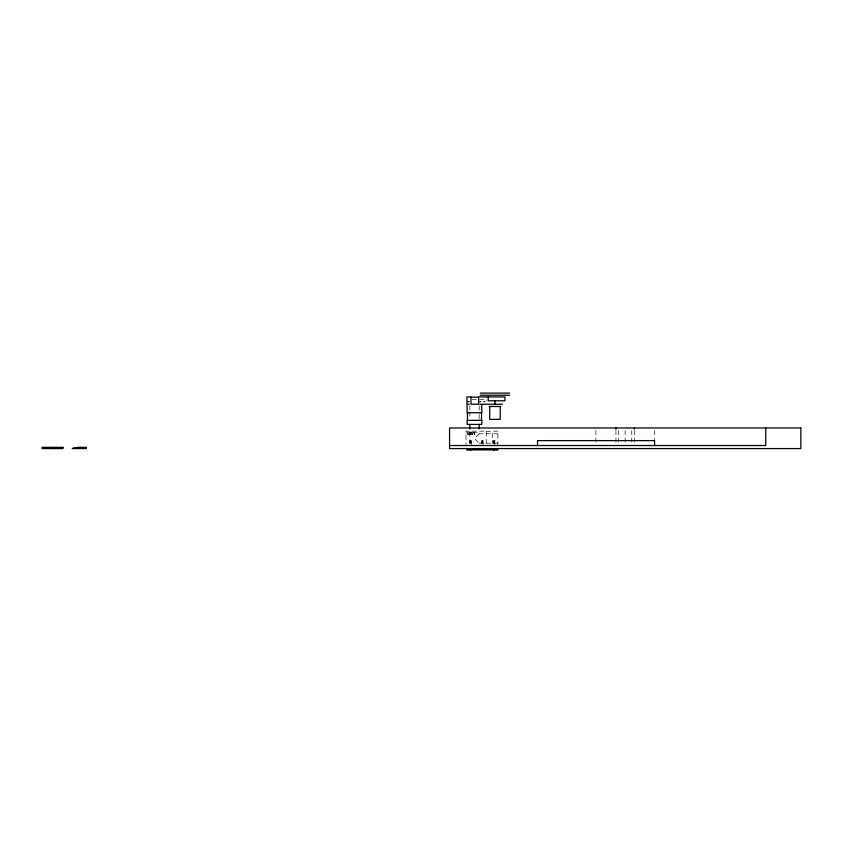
<?xml version="1.0" encoding="UTF-8"?>
<svg xmlns="http://www.w3.org/2000/svg" width="843" height="843" viewBox="0 0 843 843"><rect width="100%" height="100%" fill="white"/><g stroke="black" fill="none" stroke-linecap="round" stroke-linejoin="round"><path stroke-width="0.63" stroke-dasharray="4.21 3.16" d="M470.246 441.005L470.31 443.292L470.331 441.005M482.006 443.292L481.954 441.005M470.52 434.04L470.078 431.879L470.099 434.082M473.408 432.448L474.567 432.132L474.672 434.588L474.24 433.787L473.429 434.598L473.408 432.364M473.829 432.438L473.84 433.439L474.219 432.438M479.024 433.934L474.493 438.476L478.919 442.902M494.472 441.068L494.451 443.26M470.152 434.609L470.52 434.103L470.12 434.619M467.791 433.86L467.17 434.672L467.138 431.922L467.58 433.428L468.381 431.901L468.413 434.651L467.833 433.871M471.996 433.818L471.342 434.619L471.311 431.869L471.753 433.376L472.554 431.858L472.586 434.609L472.154 433.976M486.2 431.458L492.639 431.458M479.172 443.155L497.897 443.133M472.112 399.55L486.485 399.55L486.485 400.425M497.897 433.818L479.172 433.787L479.172 432.333L469.825 432.333L469.825 443.344M469.277 434.05L469.562 434.556L469.256 431.89L469.709 434.04M654.41 430.541L654.41 439.561M634.357 430.541L634.357 443.418M631.776 430.541L631.776 443.418M625.148 430.541L625.148 443.418M618.53 430.541L618.53 443.418M615.938 430.541L615.938 443.418M595.885 430.541L595.885 443.418M497.897 445.789L497.897 431.152L492.639 431.152L492.639 443.65M494.799 441.88L494.799 444.556M494.651 441.005L493.545 441.005M494.093 440.562L494.093 441.88M493.397 441.88L493.397 443.671M486.2 443.513L486.2 431.152L466 431.152L466 445.789M483.092 441.88L483.092 444.556M482.944 441.005L481.838 441.005M482.744 441.005L482.744 443.26M482.396 440.562L482.396 441.88M482.038 441.005L482.038 443.26M481.69 441.88L481.69 443.671M479.172 405.873L479.172 413.281M479.172 414.514L479.172 419.456M471.385 441.88L471.385 444.556M471.237 441.005L470.131 441.005M471.037 441.005L471.037 443.26M470.689 440.562L470.689 441.88M469.983 441.88L469.983 443.671M469.804 405.873L469.804 410.815M469.804 412.048L469.804 418.212M493.713 441.068L493.713 443.292L493.713 441.068M471.743 441.005L469.635 441.005L469.635 441.88L471.743 441.88L471.743 441.005M483.439 441.005L481.342 441.005L481.342 441.88L483.439 441.88L483.439 441.005M495.147 441.005L493.039 441.005L493.039 441.88L495.147 441.88L495.147 441.005"/><path stroke-width="1.26" d="M480.341 393.112L509.604 393.112M480.341 395.219L509.604 395.219M470.974 397.211L478.582 397.211M468.128 401.605L469.151 401.605M479.836 401.605L480.858 401.605M483.924 401.605L484.946 401.605M468.097 404.229L469.182 404.229M479.793 404.229L480.889 404.229M502.291 404.229L481.806 404.229L481.806 412.722L467.17 412.722L466.885 396.916L470.974 396.916L470.974 404.229L478.582 404.229L478.582 396.916L504.925 396.916L504.925 400.783L488.234 400.783L488.234 396.916M489.13 406.484L500.826 406.484M449.561 445.526L765.729 445.526L765.729 427.97M49.705 447.96L62.867 447.96M73.109 447.96L86.281 447.96M72.235 448.571L86.281 448.571L86.281 447.338L77.271 447.338L77.271 447.96M470.004 449.298L471.321 449.298M654.6 445.526L654.6 440.615L537.539 440.615L537.539 445.526M634.357 427.97L634.357 429.256M615.938 427.97L615.938 429.256M500.236 406.484L500.236 419.361L489.72 419.361L489.709 406.484M496.727 448.718L496.727 449.888M494.978 400.783L494.978 404.229M494.504 448.718L494.504 449.888M494.209 449.888L494.209 448.718L497.886 448.718L497.897 449.888L466.896 449.888L466.885 448.718L493.977 448.718L493.977 449.888M493.682 448.718L493.682 449.888M481.511 412.722L481.511 420.33M479.172 424.429L479.172 428.918M471.1 448.718L470.995 449.888M470.805 448.718L470.805 449.888M470.573 448.718L470.573 449.888M470.383 448.718L470.278 449.888M469.804 424.429L469.804 428.918M468.055 448.718L468.055 449.888M467.465 412.722L467.465 420.33M76.039 447.96L76.039 448.571M54.416 447.96L54.416 448.634M53.857 447.96L53.857 448.571M52.624 447.338L52.624 448.571M481.806 420.33L467.17 420.33L467.17 424.429L481.806 424.429L481.806 420.33M800.85 427.97L449.561 427.97L449.561 448.571L800.85 448.571L800.85 427.97M62.867 447.338L42.15 447.338L42.15 448.571L62.867 448.571L62.867 447.338"/></g></svg>
